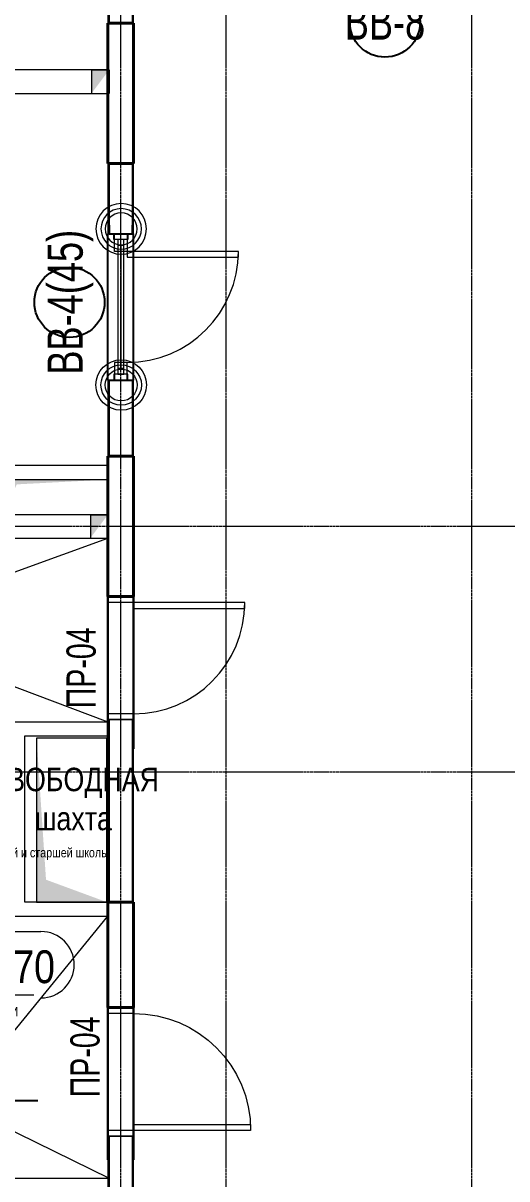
# Model space of a CAD drawing. Header units: millimetres. Extents: x -65509 to 912790, y 446 to 713294.
# Drawn here: x 491066 to 495201, y 521408 to 531283 of the extents above; entities that cross this region are included whole.
import ezdxf
from ezdxf.enums import TextEntityAlignment as Align

# ---------------------------------------------------------------- set-up
doc = ezdxf.new("R2010")
doc.units = ezdxf.units.MM
doc.linetypes.add('CENTER2', pattern=[28.575, 19.05, -3.175, 3.175, -3.175])
doc.linetypes.add('HIDDEN2', pattern=[4.7625, 3.175, -1.5875])
doc.layers.get('Defpoints').update_dxf_attribs({"color": 250})
for name, color, linetype, lineweight in [('АР_Area', 250, 'Continuous', 5), ('АР_Витраж', 250, 'Continuous', 13), ('АР_Витраж марка', 250, 'Continuous', 9), ('АР_Двери', 5, 'Continuous', 9), ('АР_Двери_витраж', 250, 'Continuous', 9), ('АР_Колонны', 250, 'Continuous', 30), ('АР_Стены ЖБ', 250, 'Continuous', 35), ('АР_Стены кирпич', 250, 'Continuous', 20), ('АР_Стены ПЕНОблок', 250, 'Continuous', 20), ('АР_Тонкая', 250, 'Continuous', 5), ('КМ_Фахверки', 250, 'Continuous', 25), ('ОВ_Отопление', 250, 'Continuous', 5), ('ОВ_Шахты', 250, 'Continuous', 5), ('РД_Оси_100', 250, 'Continuous', 0), ('РД_проем_инж перемыч_фахверк', 250, 'Continuous', 18), ('РД_Разуклонка к трапам', 124, 'Continuous', 0)]:
    doc.layers.add(name, color=color, linetype=linetype, lineweight=lineweight)
for name, color, linetype, lineweight, plot in [('АР_Делит', 250, 'Continuous', 0, False), ('РД_Проем', 250, 'Continuous', 0, False), ('РД_проем_инж перемыч_подсчет', 250, 'Continuous', 30, False)]:
    doc.layers.add(name, color=color, linetype=linetype, lineweight=lineweight, plot=plot)
doc.layers.add('РД_Витраж_вн', color=250, linetype='Continuous')
doc.layers.add('РД_Перемычка инж проемов', color=250, linetype='Continuous')
doc.styles.add('Arial0', font='arial.ttf')
doc.styles.add('Arial_09', font='ARIALN.TTF', dxfattribs={"width": 0.9})
doc.styles.add('style1', font='ARIALN.TTF')
doc.styles.add('ккк', font='isocpeur.ttf', dxfattribs={"width": 0.85, "oblique": 15})
doc.dimstyles.new('scale_100', dxfattribs={"dimtxt": 250, "dimasz": 125, "dimexe": 60, "dimexo": 100, "dimgap": 30, "dimtad": 1, "dimdec": 0, "dimdsep": 46, "dimtxsty": 'style1', "dimblk": 'OBLIQUE', "dimcen": 150, "dimdle": 60, "dimclrd": 256, "dimclre": 256, "dimclrt": 256, "dimadec": 0, "dimazin": 0, "dimtfac": 1, "dimtdec": 0, "dimtmove": 1, "dimatfit": 3, "dimldrblk": 'OBLIQUE', "dimfxl": 1, "dimtolj": 1, "dimtzin": 0, "dimarcsym": 0})

# ---------------------------------------------------------------- blocks, each defined once
blk = doc.blocks.new('otv')
at = {"linetype": 'Continuous'}
blk.add_lwpolyline([(0, -1), (0, 0), (1, 0), (1, -1)], close=True, dxfattribs=at)
blk.add_solid([(0, -1), (0, 0), (0.1346, -0.1366), (1, 0)], dxfattribs=at)
blk = doc.blocks.new('Ф_пеноблок 200')
at = {"layer": 'АР_Делит', "color": 1}
for radius in [216.3, 173, 136.2]:
    blk.add_circle((103.4, -41.9), radius, dxfattribs=at)
at = {"layer": 'КМ_Фахверки'}
blk.add_lwpolyline([(0, -75), (0, 0), (200, 0), (200, -75)], dxfattribs=at)
blk = doc.blocks.new('_Oblique')
at = {"color": 0, "linetype": 'ByBlock', "lineweight": -2}
blk.add_line((-0.5, -0.5), (0.5, 0.5), dxfattribs=at)
blk = doc.blocks.new('СОШ_2200_АР_ОСИ_М100_28.05.24')
at = {"layer": 'РД_Оси_100', "linetype": 'CENTER2'}
for p, q in [((102300, -6155), (102300, 139938.679)), ((119910, 20700), (94200, 20700)), ((119910, 18600), (94200, 18600))]:
    blk.add_line(p, q, dxfattribs=at)
for points in [[(103200, -6155), (103200, 139938.679)], [(105300, -6155), (105300, 139938.679)]]:
    blk.add_lwpolyline(points, dxfattribs=at)
blk = doc.blocks.new('MOK-МаркаПом_овал_ареал')
for p, q in [((-2.99, 3.76), (3.52, 3.76)), ((-2.75, -3), (2.75, -3))]:
    blk.add_line(p, q)
for centre, radius, start, end in [((-2.99, 0.21), 3.55, 90, 270), ((3.52, 0.21), 3.55, 270, 90), ((-7.41, 0), 7.16, 0, 0.001)]:
    blk.add_arc(centre, radius, start, end)
at = {"color": 0, "style": 'style1'}
blk.add_attdef('АР-ПОМЕЩЕНИЕ:НОМЕР', text='', height=3, dxfattribs=at).set_placement((0.26, 0), align=Align.MIDDLE)
blk = doc.blocks.new('МаркаВитража1')
at = {"layer": 'Defpoints'}
blk.add_circle((0, 0), 3, dxfattribs=at)
at = {"color": 0, "linetype": 'ByBlock', "lineweight": -2, "style": 'Arial_09', "width": 0.9}
blk.add_attdef('АР-ОКНО:НАИМЕНОВАНИЕ', text='', height=3, dxfattribs=at).set_placement((0, 0), align=Align.MIDDLE)
blk = doc.blocks.new('MOK-МаркаПеремычки')
at = {"color": 0, "style": 'ккк', "oblique": 15, "width": 0.85}
blk.add_attdef('АР-ПРОЕМ:ПЕРЕМЫЧКА', text='', height=2.5, dxfattribs=at).set_placement((0, 0), align=Align.MIDDLE)

msp = doc.modelspace()

# ---------------------------------------------------------------- hatches: boundary and pattern name
at = {"layer": 'ОВ_Отопление', "linetype": 'Continuous', "lineweight": 5}
for points in [[(491800.882, 530883.318), (491650.882, 530883.318), (491725.882, 530783.318)], [(491650.882, 530883.318), (491650.882, 530683.318), (491725.882, 530783.318)], [(491790.882, 527083.318), (491640.882, 527083.318), (491715.882, 526983.318)], [(491640.882, 527083.318), (491640.882, 526883.318), (491715.882, 526983.318)]]:
    msp.add_hatch(color=256, dxfattribs=at).paths.add_polyline_path(points, flags=0)

# ---------------------------------------------------------------- linework, layer by layer
at = {"layer": 'АР_Витраж', "linetype": 'Continuous', "lineweight": 5}
for p, q in [((491790.882, 529483.318), (491790.882, 528233.318)), ((492010.882, 529483.318), (492010.882, 528233.318))]:
    msp.add_line(p, q, dxfattribs=at)
at = {"layer": 'АР_Витраж', "linetype": 'Continuous', "lineweight": 13}
for p, q in [((491925.882, 529383.318), (491875.882, 529383.318)), ((491900.882, 529383.318), (491900.882, 528333.318)), ((491925.882, 528333.318), (491875.882, 528333.318))]:
    msp.add_line(p, q, dxfattribs=at)
for points in [[(491840.882, 529433.318), (491840.882, 529483.318), (491960.882, 529483.318), (491960.882, 529433.318)], [(491925.882, 529433.318), (491875.882, 529433.318), (491875.882, 528283.318), (491925.882, 528283.318)], [(491840.882, 528283.318), (491840.882, 528233.318), (491960.882, 528233.318), (491960.882, 528283.318)]]:
    msp.add_lwpolyline(points, close=True, dxfattribs=at)
at = {"layer": 'АР_Двери', "linetype": 'Continuous', "lineweight": 9}
for points in [[(491790.882, 526332.318), (491790.882, 526382.318), (492010.882, 526382.318), (492010.882, 526332.318)], [(492010.882, 526332.318), (492010.882, 526282.318), (492960.882, 526282.318), (492960.882, 526332.318)], [(491790.882, 525382.318), (491790.882, 525332.318), (492010.882, 525332.318), (492010.882, 525382.318)], [(491790.882, 522822.318), (491790.882, 522872.318), (492010.882, 522872.318), (492010.882, 522822.318)], [(491790.882, 521822.318), (491790.882, 521772.318), (492010.882, 521772.318), (492010.882, 521822.318)], [(492010.882, 521822.318), (492010.882, 521872.318), (493010.882, 521872.318), (493010.882, 521822.318)]]:
    msp.add_lwpolyline(points, close=True, dxfattribs=at)
msp.add_arc((492010.882, 526332.318), 950, 270, 0, dxfattribs=at)
at = {"layer": 'АР_Двери', "linetype": 'Continuous', "lineweight": 9, "extrusion": (0, 0, -1)}
msp.add_arc((-492010.882, 521822.318), 1000, 90, 180, dxfattribs=at)
at = {"layer": 'АР_Двери_витраж', "linetype": 'Continuous', "lineweight": 9}
for points in [[(491845.882, 529333.318), (491845.882, 529483.318), (491955.882, 529483.318), (491955.882, 529333.318)], [(491955.882, 529333.318), (491955.882, 529283.318), (492905.882, 529283.318), (492905.882, 529333.318)], [(491845.882, 528383.318), (491845.882, 528233.318), (491955.882, 528233.318), (491955.882, 528383.318)]]:
    msp.add_lwpolyline(points, close=True, dxfattribs=at)
msp.add_arc((491955.882, 529333.318), 950, 270, 0, dxfattribs=at)
at = {"layer": 'АР_Колонны', "linetype": 'HIDDEN2', "lineweight": 25}
for p, q in [((491790.882, 531283.318), (492010.882, 531283.318)), ((491790.882, 530083.318), (491790.882, 531283.318)), ((492010.882, 531283.318), (492010.882, 530083.318)), ((492010.882, 530083.318), (491790.882, 530083.318)), ((491790.882, 527583.318), (492010.882, 527583.318)), ((491790.882, 526383.318), (491790.882, 527583.318)), ((492010.882, 527583.318), (492010.882, 526383.318)), ((492010.882, 526383.318), (491790.882, 526383.318)), ((491790.882, 523773.318), (492010.882, 523773.318)), ((491790.882, 522873.318), (491790.882, 523773.318)), ((492010.882, 523773.318), (492010.882, 522873.318)), ((492010.882, 522873.318), (491790.882, 522873.318))]:
    msp.add_line(p, q, dxfattribs=at)
at = {"layer": 'АР_Колонны', "linetype": 'Continuous', "lineweight": 35}
for p, q in [((491790.882, 531283.318), (491790.882, 530083.318)), ((492010.882, 531283.318), (491790.882, 531283.318)), ((492010.882, 530083.318), (492010.882, 531283.318)), ((491790.882, 530083.318), (492010.882, 530083.318)), ((492010.882, 527583.318), (491790.882, 527583.318)), ((491790.882, 527583.318), (491790.882, 526383.318)), ((492010.882, 526383.318), (492010.882, 527583.318)), ((491790.882, 526383.318), (492010.882, 526383.318)), ((492010.882, 523773.318), (491790.882, 523773.318)), ((491790.882, 523773.318), (491790.882, 522873.318)), ((492010.882, 522873.318), (492010.882, 523773.318)), ((491790.882, 522873.318), (492010.882, 522873.318))]:
    msp.add_line(p, q, dxfattribs=at)
at = {"layer": 'АР_Стены ЖБ', "linetype": 'Continuous', "lineweight": 40}
for p, q in [((492010.882, 531283.318), (491790.882, 531283.318)), ((491790.882, 531283.318), (491790.882, 530083.318)), ((492010.882, 530083.318), (492010.882, 531283.318)), ((491790.882, 530083.318), (492010.882, 530083.318)), ((492010.882, 527583.318), (491790.882, 527583.318)), ((491790.882, 527583.318), (491790.882, 526383.318)), ((492010.882, 526383.318), (492010.882, 527583.318)), ((491790.882, 526383.318), (492010.882, 526383.318)), ((492010.882, 523773.318), (491790.882, 523773.318)), ((491790.882, 523773.318), (491790.882, 522873.318)), ((492010.882, 522873.318), (492010.882, 523773.318)), ((491790.882, 522873.318), (492010.882, 522873.318))]:
    msp.add_line(p, q, dxfattribs=at)
at = {"layer": 'АР_Стены кирпич', "linetype": 'Continuous', "lineweight": 20}
for p, q in [((491790.829, 527503.318), (488550.882, 527503.318)), ((491790.829, 527383.318), (491790.829, 527503.318)), ((488670.882, 527383.318), (491790.829, 527383.318)), ((490850.882, 525313.318), (491800.882, 525313.318)), ((491800.882, 525193.318), (491800.882, 525313.318)), ((491080.882, 523773.318), (491080.882, 525193.318)), ((491080.882, 525193.318), (491800.882, 525193.318)), ((491790.882, 523773.318), (491080.882, 523773.318)), ((491790.882, 523653.318), (491790.882, 523773.318)), ((489600.882, 523653.318), (491790.882, 523653.318)), ((489600.882, 521413.503), (491800.882, 521413.503)), ((491800.882, 521293.503), (491800.882, 521413.503))]:
    msp.add_line(p, q, dxfattribs=at)
at = {"layer": 'АР_Стены ПЕНОблок', "linetype": 'Continuous', "lineweight": 20}
for p, q in [((491800.882, 531723.318), (491800.882, 531283.318)), ((492000.882, 531283.318), (492000.882, 531723.318)), ((491800.882, 531283.318), (492000.882, 531283.318)), ((491800.882, 530883.318), (484200.882, 530883.318)), ((491800.882, 530683.318), (491800.882, 530883.318)), ((484200.882, 530683.318), (491800.882, 530683.318)), ((492000.882, 530083.318), (491800.882, 530083.318)), ((491800.882, 530083.318), (491800.882, 529483.318)), ((492000.882, 529483.318), (492000.882, 530083.318)), ((491800.882, 529483.318), (492000.882, 529483.318)), ((492000.882, 528233.318), (491800.882, 528233.318)), ((491800.882, 528233.318), (491800.882, 527583.318)), ((492000.882, 527583.318), (492000.882, 528233.318)), ((491800.882, 527583.318), (492000.882, 527583.318)), ((491790.882, 527083.318), (484200.882, 527083.318)), ((491790.882, 526883.318), (491790.882, 527083.318)), ((484200.882, 526883.318), (491790.882, 526883.318)), ((492000.882, 526383.318), (491800.882, 526383.318)), ((491800.882, 526383.318), (491800.882, 526382.318)), ((491800.882, 526382.318), (492000.882, 526382.318)), ((492000.882, 526382.318), (492000.882, 526383.318)), ((492000.882, 525332.318), (491800.882, 525332.318)), ((491800.882, 525332.318), (491800.882, 523773.318)), ((492000.882, 523773.318), (492000.882, 525332.318)), ((491800.882, 523773.318), (492000.882, 523773.318)), ((492000.882, 522874.318), (491800.882, 522874.318)), ((491800.882, 522874.318), (491800.882, 522872.318)), ((492000.882, 522872.318), (492000.882, 522874.318)), ((491800.882, 522872.318), (492000.882, 522872.318)), ((492000.882, 521772.318), (491800.882, 521772.318)), ((491800.882, 521772.318), (491800.882, 518093.318)), ((492000.882, 518093.318), (492000.882, 521772.318))]:
    msp.add_line(p, q, dxfattribs=at)
at = {"layer": 'АР_Тонкая', "linetype": 'Continuous', "lineweight": 0}
for p, q in [((491800.882, 531283.318), (491800.882, 533583.318)), ((491790.882, 531723.318), (491790.882, 531283.318)), ((492000.882, 531723.318), (492000.882, 531283.318)), ((492010.882, 531283.318), (492010.882, 531723.318)), ((491790.882, 531283.318), (491800.882, 531283.318)), ((492000.882, 531283.318), (492010.882, 531283.318)), ((491800.882, 530083.318), (491790.882, 530083.318)), ((491790.882, 530083.318), (491790.882, 529483.318)), ((491800.882, 529483.318), (491800.882, 530083.318)), ((492010.882, 530083.318), (492000.882, 530083.318)), ((492000.882, 530083.318), (492000.882, 529483.318)), ((492010.882, 529483.318), (492010.882, 530083.318)), ((491790.882, 529483.318), (491800.882, 529483.318)), ((492000.882, 529483.318), (492010.882, 529483.318)), ((491800.882, 528233.318), (491790.882, 528233.318)), ((491790.882, 528233.318), (491790.882, 527583.318)), ((491800.882, 527583.318), (491800.882, 528233.318)), ((492010.882, 528233.318), (492000.882, 528233.318)), ((492000.882, 528233.318), (492000.882, 527583.318)), ((492010.882, 527583.318), (492010.882, 528233.318)), ((491790.882, 527583.318), (491800.882, 527583.318)), ((492000.882, 527583.318), (492010.882, 527583.318)), ((491800.882, 526383.318), (491790.882, 526383.318)), ((491790.882, 526383.318), (491790.882, 526382.318)), ((491790.882, 526382.318), (491800.882, 526382.318)), ((491800.882, 526382.318), (491800.882, 526383.318)), ((492010.882, 526383.318), (492000.882, 526383.318)), ((492000.882, 526383.318), (492000.882, 526382.318)), ((492000.882, 526382.318), (492010.882, 526382.318)), ((492010.882, 526382.318), (492010.882, 526383.318)), ((491800.882, 525332.318), (491790.882, 525332.318)), ((491790.882, 525332.318), (491790.882, 523773.318)), ((491800.882, 523773.318), (491800.882, 525332.318)), ((492010.882, 525332.318), (492000.882, 525332.318)), ((492000.882, 525332.318), (492000.882, 523773.318)), ((492010.882, 523773.318), (492010.882, 525332.318)), ((491790.882, 523773.318), (491800.882, 523773.318)), ((492000.882, 523773.318), (492010.882, 523773.318)), ((491800.882, 522874.318), (491790.882, 522874.318)), ((491790.882, 522874.318), (491790.882, 522872.318)), ((491800.882, 522872.318), (491800.882, 522874.318)), ((492010.882, 522874.318), (492000.882, 522874.318)), ((492000.882, 522874.318), (492000.882, 522872.318)), ((492010.882, 522872.318), (492010.882, 522874.318)), ((491790.882, 522872.318), (491800.882, 522872.318)), ((492000.882, 522872.318), (492010.882, 522872.318)), ((491800.882, 521772.318), (491790.882, 521772.318)), ((491790.882, 521772.318), (491790.882, 518093.318)), ((491800.882, 518093.318), (491800.882, 521772.318)), ((492010.882, 521772.318), (492000.882, 521772.318)), ((492000.882, 521772.318), (492000.882, 518093.318)), ((492010.882, 518093.318), (492010.882, 521772.318))]:
    msp.add_line(p, q, dxfattribs=at)
at = {"layer": 'ОВ_Отопление', "linetype": 'Continuous', "lineweight": 9}
for p, q in [((491650.882, 530883.318), (491800.882, 530883.318)), ((491650.882, 530883.318), (491650.882, 530683.318)), ((491800.882, 530883.318), (491800.882, 530683.318)), ((491650.882, 530683.318), (491800.882, 530683.318)), ((491640.882, 527083.318), (491790.882, 527083.318)), ((491640.882, 527083.318), (491640.882, 526883.318)), ((491790.882, 527083.318), (491790.882, 526883.318)), ((491640.882, 526883.318), (491790.882, 526883.318))]:
    msp.add_line(p, q, dxfattribs=at)
at = {"layer": 'РД_Витраж_вн', "linetype": 'Continuous', "lineweight": -3}
for p, q in [((491790.882, 528233.318), (491790.882, 529483.318)), ((492010.882, 528233.318), (492010.882, 529483.318))]:
    msp.add_line(p, q, dxfattribs=at)
at = {"layer": 'РД_Проем', "linetype": 'Continuous', "lineweight": 0}
for p, q in [((491790.882, 528233.318), (491790.882, 529483.318)), ((492010.882, 528233.318), (492010.882, 529483.318)), ((491790.882, 526382.318), (491790.882, 525332.318)), ((492010.882, 526382.318), (492010.882, 525332.318)), ((491790.882, 522872.318), (491790.882, 521772.318)), ((492010.882, 522872.318), (492010.882, 521772.318))]:
    msp.add_line(p, q, dxfattribs=at)
at = {"layer": 'РД_проем_инж перемыч_подсчет', "linetype": 'Continuous', "lineweight": 30}
for p, q in [((491790.882, 526382.318), (491790.882, 525082.318)), ((492010.882, 526382.318), (492010.882, 525082.318)), ((491790.882, 522872.318), (491790.882, 521572.318)), ((492010.882, 522872.318), (492010.882, 521572.318))]:
    msp.add_line(p, q, dxfattribs=at)
at = {"layer": 'РД_проем_инж перемыч_фахверк', "linetype": 'Continuous', "lineweight": 18}
for p, q in [((491790.882, 529483.318), (491790.882, 528233.318)), ((492010.882, 529483.318), (492010.882, 528233.318))]:
    msp.add_line(p, q, dxfattribs=at)
at = {"layer": 'РД_Разуклонка к трапам', "ltscale": 2}
for points in [[(487700.882, 526883.318), (489700.934, 526163.318), (489800.934, 526163.318), (491790.829, 526883.318)], [(487780.882, 525313.318), (489700.934, 526063.318), (489800.934, 526063.318), (491790.878, 525313.318)], [(489600.882, 523653.318), (490445.882, 522128.445), (490545.882, 522128.445), (491790.882, 523653.318)], [(489600.882, 521413.503), (490445.882, 522028.445), (490545.882, 522028.445), (491800.882, 521413.501)]]:
    msp.add_lwpolyline(points, dxfattribs=at)

# ---------------------------------------------------------------- block references
at = {"layer": 'АР_Area', "linetype": 'Continuous', "lineweight": 5}
ref = msp.add_blockref('MOK-МаркаПом_овал_ареал', (490403.004, 524572.318), dxfattribs=dict(at, xscale=80, yscale=80, zscale=80))
ref.add_attrib('АР-ПОМЕЩЕНИЕ:НОМЕР', '4.069', dxfattribs={"layer": '0', "color": 0, "height": 280, "style": 'style1'}).set_placement((490403.004, 524572.318), align=Align.MIDDLE)
ref.add_attrib('АР-ПОМЕЩЕНИЕ:НАИМЕНОВАНИЕ', 'Комната личной гигиены для девочек основной и старшей школы', dxfattribs={"layer": 'Defpoints', "color": 2, "height": 80, "style": 'style1'}).set_placement((490395.472, 524187.204), align=Align.MIDDLE)
ref = msp.add_blockref('MOK-МаркаПом_овал_ареал', (490936.882, 523221.318), dxfattribs=dict(at, xscale=80, yscale=80, zscale=80))
ref.add_attrib('АР-ПОМЕЩЕНИЕ:НОМЕР', '4.070', dxfattribs={"layer": '0', "color": 0, "height": 280, "style": 'style1'}).set_placement((490936.882, 523221.318), align=Align.MIDDLE)
ref.add_attrib('АР-ПОМЕЩЕНИЕ:НАИМЕНОВАНИЕ', 'ПУИ', dxfattribs={"layer": 'Defpoints', "color": 2, "height": 80, "style": 'style1'}).set_placement((490929.35, 522836.204), align=Align.MIDDLE)
at = {"layer": 'АР_Витраж марка', "linetype": 'Continuous', "lineweight": 9, "xscale": 100, "yscale": 100, "zscale": 100}
msp.add_blockref('МаркаВитража1', (494158.967, 531292.377), dxfattribs=at).add_auto_attribs({'АР-ОКНО:НАИМЕНОВАНИЕ': 'ВВ-8'})
at = {"layer": 'АР_Витраж марка', "linetype": 'Continuous', "lineweight": 9, "xscale": 100, "yscale": 100, "zscale": 100, "rotation": 90}
msp.add_blockref('МаркаВитража1', (491462.291, 528898.216), dxfattribs=at).add_auto_attribs({'АР-ОКНО:НАИМЕНОВАНИЕ': 'ВВ-4(45)'})
at = {"layer": 'КМ_Фахверки', "xscale": -1, "rotation": 180}
msp.add_blockref('Ф_пеноблок 200', (491800.882, 529483.318), dxfattribs=at)
at = {"layer": 'КМ_Фахверки'}
msp.add_blockref('Ф_пеноблок 200', (491800.882, 528233.318), dxfattribs=at)
at = {"layer": 'ОВ_Шахты', "xscale": 900, "yscale": 300, "zscale": 1400}
msp.add_blockref('otv', (490890.829, 527383.371), dxfattribs=at)
at = {"layer": 'ОВ_Шахты', "xscale": -600, "yscale": 1400, "rotation": 180}
msp.add_blockref('otv', (491180.882, 523773.318), dxfattribs=at)
at = {"layer": 'РД_Оси_100'}
msp.add_blockref('СОШ_2200_АР_ОСИ_М100_28.05.24', (389600.882, 506283.318), dxfattribs=at)
at = {"layer": 'РД_Перемычка инж проемов', "linetype": 'Continuous', "lineweight": -3}
ref = msp.add_blockref('MOK-МаркаПеремычки', (491561.516, 525774.68, 200), dxfattribs=dict(at, xscale=100, yscale=100, zscale=100, rotation=89.99999999999999))
ref.add_attrib('АР-ПРОЕМ:ПЕРЕМЫЧКА', 'ПР-04', dxfattribs={"layer": '0', "color": 0, "height": 250, "rotation": 90, "style": 'Arial0', "width": 0.7}).set_placement((491561.516, 525774.68, 200), align=Align.MIDDLE)
ref = msp.add_blockref('MOK-МаркаПеремычки', (491594.516, 522450.68, 200), dxfattribs=dict(at, xscale=100, yscale=100, zscale=100, rotation=89.99999999999999))
ref.add_attrib('АР-ПРОЕМ:ПЕРЕМЫЧКА', 'ПР-04', dxfattribs={"layer": '0', "color": 0, "height": 250, "rotation": 90, "style": 'Arial0', "width": 0.7}).set_placement((491594.516, 522450.68, 200), align=Align.MIDDLE)

# ---------------------------------------------------------------- texts
at = {"layer": 'АР_Делит', "insert": (491495.882, 524652.791), "char_height": 200, "width": 437.96847, "attachment_point": 5, "style": 'style1'}
msp.add_mtext('СВОБОДНАЯ\\Pшахта', dxfattribs=at)

# ---------------------------------------------------------------- leaders
at = {"layer": 'РД_Разуклонка к трапам', "ltscale": 2}
msp.add_leader([(490571.914, 522078.445), (491191.193, 522078.445)], dimstyle='scale_100', override={"dimasz": 200, "dimgap": 30, "dimtad": 0}, dxfattribs=at)

doc.saveas('drawing.dxf')
